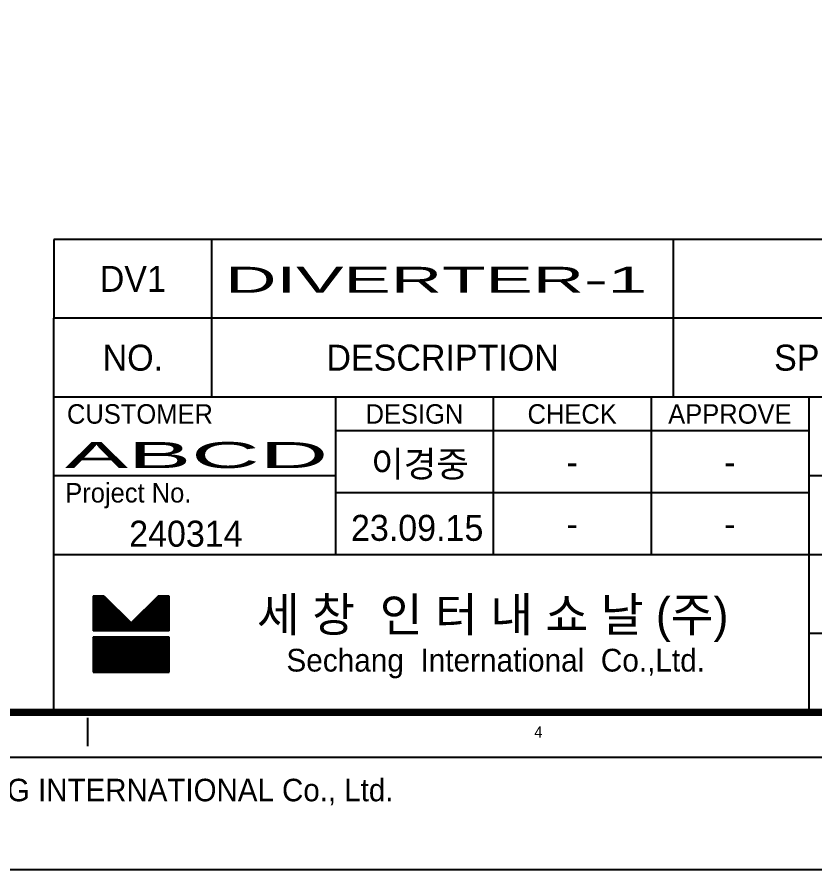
# Model space of a CAD drawing. Header units: inches. Extents: x 0 to 77285, y -118 to 40065.
# Drawn here: x 70424.9 to 70690.5, y 24867.4 to 25151.5 of the extents above; entities that cross this region are included whole.
import ezdxf
from ezdxf.enums import TextEntityAlignment as Align

# ---------------------------------------------------------------- set-up
doc = ezdxf.new("R2010")
doc.units = ezdxf.units.IN
doc.header["$LTSCALE"] = 5
doc.header["$MEASUREMENT"] = 0
doc.styles.add('SCI', font='')
doc.styles.get('SCI').set_extended_font_data('Gulim')

# ---------------------------------------------------------------- blocks, each defined once
blk = doc.blocks.new('A$Cbc27a0ff')
at = {"linetype": 'Continuous'}
h = blk.add_hatch(dxfattribs=at)
h.set_pattern_fill('ANSI31', color=5, scale=0.422291, style=0)
h.set_pattern_definition([(45, (-259.57562, -355.869463), (-0.0373256476, 0.0373256476), [])])
h.paths.add_polyline_path([(297.169, -281.078), (297.169, -278.755), (296.427, -278.755), (294.635, -280.547), (292.844, -278.755), (292.101, -278.755), (292.101, -281.078)])
h.paths.add_polyline_path([(292.101, -281.5), (292.101, -283.823), (297.169, -283.823), (297.169, -281.5)])
for p, q in [((409.5, -255), (289.5, -255)), ((289.5, -255), (289.5, -260.25)), ((289.5, -286.5), (289.5, -260.25)), ((409.5, -260.25), (289.5, -260.25)), ((409.5, -265.5), (289.5, -265.5)), ((339.75, -265.5), (339.75, -286.5)), ((339.75, -267.75), (308.25, -267.75)), ((339.75, -271.875), (308.25, -271.875))]:
    blk.add_line(p, q)
at = {"color": 3}
for p, q in [((300, -260.25), (300, -255)), ((330.75, -260.25), (330.75, -255)), ((300, -265.5), (300, -260.25)), ((330.75, -265.5), (330.75, -260.25)), ((308.25, -265.5), (308.25, -276)), ((318.75, -265.5), (318.75, -276)), ((329.25, -265.5), (329.25, -276)), ((308.25, -270.75), (289.5, -270.75)), ((409.558, -270.75), (339.75, -270.75)), ((409.5, -276), (289.5, -276)), ((409.558, -281.25), (339.75, -281.25))]:
    blk.add_line(p, q, dxfattribs=at)
at = {"color": 5, "linetype": 'Continuous'}
for p, q in [((292.101, -278.755), (292.101, -281.078)), ((292.844, -278.755), (292.101, -278.755)), ((292.844, -278.755), (294.635, -280.547)), ((296.427, -278.755), (294.635, -280.547)), ((297.169, -278.755), (296.427, -278.755)), ((297.169, -281.078), (297.169, -278.755)), ((297.169, -281.078), (292.101, -281.078)), ((292.101, -281.5), (292.101, -283.823)), ((297.169, -281.5), (292.101, -281.5)), ((297.169, -283.823), (297.169, -281.5)), ((292.101, -283.823), (297.169, -283.823))]:
    blk.add_line(p, q, dxfattribs=at)
at = {"color": 2}
blk.add_line((291.75, -288.75), (291.75, -286.875), dxfattribs=at)
blk.add_lwpolyline([(12.5, -289.5), (12.5, -7.5), (412.5, -7.5), (412.5, -289.5)], close=True, dxfattribs=at)
at = {"color": 40, "const_width": 0.5}
blk.add_lwpolyline([(15.5, -286.5), (15.5, -10.5), (409.5, -10.5), (409.5, -286.5)], close=True, dxfattribs=at)
at = {"layer": 'Defpoints', "color": 1}
blk.add_lwpolyline([(0, -297), (0, 0), (420, 0), (420, -297)], close=True, dxfattribs=at)
at = {"style": 'SCI'}
for s, height, p in [('NO.', 1.7308, (294.75, -262.875)), ('DESCRIPTION', 1.73077, (315.375, -262.875)), ('SPECIFICATION', 1.73077, (346.125, -262.875)), ('DESIGN', 1.2981, (313.5, -266.625)), ('CHECK', 1.2981, (324, -266.625)), ('APPROVE', 1.2981, (334.5, -266.625)), ('이경중', 1.7308, (313.872, -269.959)), ('-', 1.731, (324, -269.813)), ('-', 1.731, (334.5, -269.813)), ('세 창  인 터 내 쇼 날 (주)', 2.27223, (318.707, -279.988)), ('Sechang  International  Co.,Ltd.', 1.51482, (318.911, -283.028))]:
    blk.add_text(s, height=height, dxfattribs=at).set_placement(p, align=Align.MIDDLE_CENTER)
for s, height, p in [('CUSTOMER', 1.2981, (290.365, -266.625)), ('Project No.', 1.29808, (290.25, -271.875))]:
    blk.add_text(s, height=height, dxfattribs=at).set_placement(p, align=Align.MIDDLE_LEFT)
at = {"color": 40, "style": 'SCI'}
for p in [(324, -273.937), (334.5, -273.937)]:
    blk.add_text('-', height=1.731, dxfattribs=at).set_placement(p, align=Align.MIDDLE_CENTER)
at = {"color": 2, "style": 'SCI'}
blk.add_text('4', height=0.75, dxfattribs=at).set_placement((321.75, -287.812), align=Align.MIDDLE_CENTER)
at = {"color": 3, "linetype": 'Continuous', "style": 'SCI'}
blk.add_text('IT MUST NOT BE REPRODUCED OR DISCLOSED TO OTHERS OR USED IN ANY OTHER WAY IN WHOLE OR PART EXCEPT AN AUTHORIZED IN WRITING BY SECHANG INTERNATIONAL Co., Ltd.', height=1.5, dxfattribs=at).set_placement((131.882, -292.427))

msp = doc.modelspace()

# ---------------------------------------------------------------- block references
at = {"xscale": 5, "yscale": 5, "zscale": 5}
msp.add_blockref('A$Cbc27a0ff', (68989.72535195, 26352.38723426), dxfattribs=at)

# ---------------------------------------------------------------- texts
at = {"style": 'SCI'}
msp.add_text('DV1', height=8.653846154, dxfattribs=at).set_placement((70463.47535195, 25064.26223426), align=Align.MIDDLE_CENTER)
at = {"style": 'SCI', "width": 1.999561}
msp.add_text('DIVERTER-1', height=8.653846154, dxfattribs=at).set_placement((70494.21945661, 25059.62894692), (70634.70127887, 25059.62894692), align=Align.FIT)
at = {"color": 40, "style": 'SCI', "width": 2.690796}
msp.add_text('ABCD', height=8.653846154, dxfattribs=at).set_placement((70440.81596978, 25001.2458208), (70528.50179578, 25001.2458208), align=Align.FIT)
at = {"color": 40, "style": 'SCI'}
for s, p in [('23.09.15', (70558.13628353, 24981.32954195)), ('240314', (70481.13731163, 24979.38242657))]:
    msp.add_text(s, height=8.653846154, dxfattribs=at).set_placement(p, align=Align.MIDDLE_CENTER)

doc.saveas('drawing.dxf')
